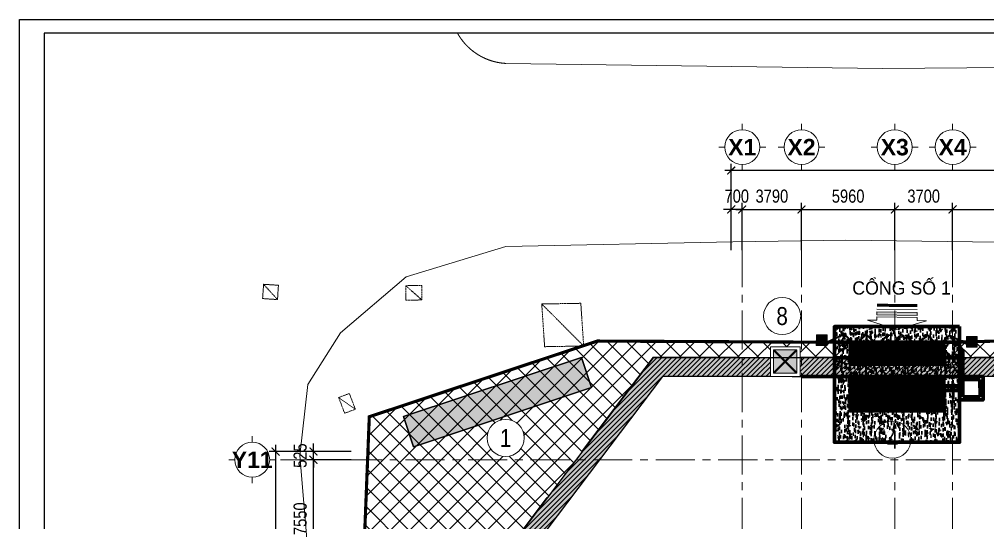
# Model space of a CAD drawing. Header units: millimetres. Extents: x -346728 to 1320345, y -537202 to -385966.
# Drawn here: x -125042 to -63136, y -421781 to -389569 of the extents above; entities that cross this region are included whole.
import ezdxf
from ezdxf.enums import TextEntityAlignment as Align
from ezdxf.xclip import XClip

# ---------------------------------------------------------------- set-up
doc = ezdxf.new("R2010")
doc.units = ezdxf.units.MM
doc.header["$LTSCALE"] = 100
doc.header["$XCLIPFRAME"] = 2
doc.set_wipeout_variables(frame=1)
for name, pattern in [('DASHED2', [0.375, 0.25, -0.125]), ('NETNHA500', [0.75, 0.5, -0.25]), ('X1326_GLB$0$CENTER', [2, 1.25, -0.25, 0.25, -0.25])]:
    doc.linetypes.add(name, pattern=pattern)
for name, color, linetype, lineweight in [('0 T KY HIEU', 7, 'Continuous', 9), ('0 T TEXT', 7, 'Continuous', 13), ('BO TRI CT TAM', 8, 'Continuous', 15), ('L.DUONG', 234, 'Continuous', 15), ('LINE', 7, 'Continuous', 13), ('X1326_GLB$0$A-tim', 8, 'X1326_GLB$0$CENTER', 9), ('X1326_GLB$0$Xref-Plan Grid$0$A-kich thuoc', 251, 'Continuous', 13), ('X1326_GLB$0$Xref-Plan Grid$0$A-ky hieu', 7, 'Continuous', 13)]:
    doc.layers.add(name, color=color, linetype=linetype, lineweight=lineweight)
for name, color, linetype in [('BO TRI DIEN CHIEU SANG', 8, 'Continuous'), ('hach', 253, 'Continuous'), ('NHA', 3, 'NETNHA500'), ('thep doc', 6, 'Continuous'), ('W2', 4, 'Continuous'), ('XR_1326_csPL$0$SY', 1, 'Continuous'), ('XR_1326_csPL$0$W2', 4, 'Continuous')]:
    doc.layers.add(name, color=color, linetype=linetype)
doc.styles.add('TOAN - FONT ARIAL', font='Arial_1.ttf', dxfattribs={"width": 0.8})
doc.styles.add('VnAvantH', font='VHAVAN.TTF')
doc.styles.add('VNI-HELSE-CONDENSE', font='VHELVCN.TTF')
doc.styles.add('X1326_GLB$0$Xref-Plan Grid$0$BRG-Chu Hoa', font='Arialbd_1.ttf')
doc.linetypes.add('FENCELINE2', pattern='A,0.25,-0.1,[132,ltypeshp.shx,S=0.1,R=0,X=-0.1,Y=0],-0.1,1', length=1.45)
doc.dimstyles.new('X1326_GLB$0$200', dxfattribs={"dimscale": 400, "dimtxt": 2, "dimasz": 0.8, "dimexe": 1, "dimexo": 1, "dimgap": 0.5, "dimtad": 1, "dimdec": 0, "dimzin": 0, "dimdsep": 46, "dimtxsty": 'TOAN - FONT ARIAL', "dimblk": 'ARCHTICK', "dimcen": 0.8, "dimdle": 1, "dimclrd": 7, "dimclre": 7, "dimclrt": 7, "dimadec": 0, "dimazin": 0, "dimtfac": 1, "dimtdec": 0, "dimtix": 1, "dimtmove": 2, "dimatfit": 3, "dimfxl": 1, "dimtolj": 1, "dimtzin": 0, "dimarcsym": 0})

# ---------------------------------------------------------------- blocks, each defined once
blk = doc.blocks.new('LVL-KHUNGTEN')
blk.add_lwpolyline([(61073, 41093), (119124, 41093), (119124, 62), (61073, 62)], close=True)
at = {"layer": 'DEFPOINTS'}
for p, q in [((61073, 41093), (119124, 41093)), ((61073, 62), (61073, 41093))]:
    blk.add_line(p, q, dxfattribs=at)
blk = doc.blocks.new('_ArchTick')
at = {"color": 0, "linetype": 'ByBlock', "const_width": 0.15}
blk.add_lwpolyline([(-0.5, -0.5), (0.5, 0.5)], dxfattribs=at)
blk = doc.blocks.new('*D169')
at = {"layer": 'DEFPOINTS', "color": 0, "transparency": 16777216}
for p in [(3790, 16017), (0, 12998, -1313), (3790, 12998, -1313)]:
    blk.add_point(p, dxfattribs=at)
at = {"layer": 'X1326_GLB$0$Xref-Plan Grid$0$A-kich thuoc', "color": 7, "lineweight": -2, "transparency": 16777216}
for p, q in [((0, 13418), (0, 16437)), ((3790, 13418), (3790, 16437)), ((-420, 16017), (4210, 16017))]:
    blk.add_line(p, q, dxfattribs=at)
at = {"layer": 'X1326_GLB$0$Xref-Plan Grid$0$A-kich thuoc', "color": 7, "lineweight": -2, "transparency": 16777216, "xscale": 503.9999999999996, "yscale": 503.9999999999996, "zscale": 503.9999999999996, "rotation": 180}
blk.add_blockref('_ArchTick', (0, 16017), dxfattribs=at)
at = {"layer": 'X1326_GLB$0$Xref-Plan Grid$0$A-kich thuoc', "color": 7, "lineweight": -2, "transparency": 16777216, "xscale": 503.9999999999996, "yscale": 503.9999999999996, "zscale": 503.9999999999996}
blk.add_blockref('_ArchTick', (3790, 16017), dxfattribs=at)
at = {"layer": 'X1326_GLB$0$Xref-Plan Grid$0$A-kich thuoc', "color": 7, "transparency": 16777216, "insert": (1895, 16866), "char_height": 840, "attachment_point": 5, "style": 'TOAN - FONT ARIAL'}
blk.add_mtext('\\A1;3790', dxfattribs=at)
blk = doc.blocks.new('*D172')
at = {"layer": 'DEFPOINTS', "color": 0, "transparency": 16777216}
for p in [(22050, 16017), (13450, 12998, -1313), (22050, 12998, -1313)]:
    blk.add_point(p, dxfattribs=at)
at = {"layer": 'X1326_GLB$0$Xref-Plan Grid$0$A-kich thuoc', "color": 7, "lineweight": -2, "transparency": 16777216}
for p, q in [((13450, 13418), (13450, 16437)), ((22050, 13418), (22050, 16437)), ((13030, 16017), (22470, 16017))]:
    blk.add_line(p, q, dxfattribs=at)
at = {"layer": 'X1326_GLB$0$Xref-Plan Grid$0$A-kich thuoc', "color": 7, "lineweight": -2, "transparency": 16777216, "xscale": 503.9999999999996, "yscale": 503.9999999999996, "zscale": 503.9999999999996, "rotation": 180}
blk.add_blockref('_ArchTick', (13450, 16017), dxfattribs=at)
at = {"layer": 'X1326_GLB$0$Xref-Plan Grid$0$A-kich thuoc', "color": 7, "lineweight": -2, "transparency": 16777216, "xscale": 503.9999999999996, "yscale": 503.9999999999996, "zscale": 503.9999999999996}
blk.add_blockref('_ArchTick', (22050, 16017), dxfattribs=at)
at = {"layer": 'X1326_GLB$0$Xref-Plan Grid$0$A-kich thuoc', "color": 7, "transparency": 16777216, "insert": (17750, 16865), "char_height": 840, "attachment_point": 5, "style": 'TOAN - FONT ARIAL'}
blk.add_mtext('\\A1;8600', dxfattribs=at)
blk = doc.blocks.new('*D173')
at = {"layer": 'DEFPOINTS', "color": 0, "transparency": 16777216}
for p in [(13450, 16017), (9750, 12998, -1313), (13450, 12998, -1313)]:
    blk.add_point(p, dxfattribs=at)
at = {"layer": 'X1326_GLB$0$Xref-Plan Grid$0$A-kich thuoc', "color": 7, "lineweight": -2, "transparency": 16777216}
for p, q in [((9750, 13418), (9750, 16437)), ((13450, 13418), (13450, 16437)), ((9330, 16017), (13870, 16017))]:
    blk.add_line(p, q, dxfattribs=at)
at = {"layer": 'X1326_GLB$0$Xref-Plan Grid$0$A-kich thuoc', "color": 7, "lineweight": -2, "transparency": 16777216, "xscale": 503.9999999999996, "yscale": 503.9999999999996, "zscale": 503.9999999999996, "rotation": 180}
blk.add_blockref('_ArchTick', (9750, 16017), dxfattribs=at)
at = {"layer": 'X1326_GLB$0$Xref-Plan Grid$0$A-kich thuoc', "color": 7, "lineweight": -2, "transparency": 16777216, "xscale": 503.9999999999996, "yscale": 503.9999999999996, "zscale": 503.9999999999996}
blk.add_blockref('_ArchTick', (13450, 16017), dxfattribs=at)
at = {"layer": 'X1326_GLB$0$Xref-Plan Grid$0$A-kich thuoc', "color": 7, "transparency": 16777216, "insert": (11600, 16866), "char_height": 840, "attachment_point": 5, "style": 'TOAN - FONT ARIAL'}
blk.add_mtext('\\A1;3700', dxfattribs=at)
blk = doc.blocks.new('*D174')
at = {"layer": 'DEFPOINTS', "color": 0, "transparency": 16777216}
for p in [(-700, 18509), (-700, 12998, -1313), (88300, 12998, -1313)]:
    blk.add_point(p, dxfattribs=at)
at = {"layer": 'X1326_GLB$0$Xref-Plan Grid$0$A-kich thuoc', "color": 7, "lineweight": -2, "transparency": 16777216}
for p, q in [((-700, 13418), (-700, 18929)), ((88300, 13418), (88300, 18929)), ((88720, 18509), (-1120, 18509))]:
    blk.add_line(p, q, dxfattribs=at)
at = {"layer": 'X1326_GLB$0$Xref-Plan Grid$0$A-kich thuoc', "color": 7, "lineweight": -2, "transparency": 16777216, "xscale": 503.9999999999996, "yscale": 503.9999999999996, "zscale": 503.9999999999996, "rotation": 180}
blk.add_blockref('_ArchTick', (-700, 18509), dxfattribs=at)
at = {"layer": 'X1326_GLB$0$Xref-Plan Grid$0$A-kich thuoc', "color": 7, "lineweight": -2, "transparency": 16777216, "xscale": 503.9999999999996, "yscale": 503.9999999999996, "zscale": 503.9999999999996}
blk.add_blockref('_ArchTick', (88300, 18509), dxfattribs=at)
at = {"layer": 'X1326_GLB$0$Xref-Plan Grid$0$A-kich thuoc', "color": 7, "transparency": 16777216, "insert": (43800, 19357), "char_height": 840, "attachment_point": 5, "style": 'TOAN - FONT ARIAL'}
blk.add_mtext('\\A1;89000', dxfattribs=at)
blk = doc.blocks.new('*U225')
for p, q in [((0, 3.19), (0, 4.28)), ((-3.19, 0), (-4.28, 0)), ((3.19, 0), (4.28, 0)), ((0, -3.19), (0, -4.28))]:
    blk.add_line(p, q)
blk.add_circle((0, 0), 3.19)
at = {"color": 7, "style": 'X1326_GLB$0$Xref-Plan Grid$0$BRG-Chu Hoa'}
blk.add_attdef('1', text='', height=3, dxfattribs=at).set_placement((0, 0), align=Align.MIDDLE_CENTER)
blk = doc.blocks.new('*U226')
for p, q in [((0, 3.19), (0, 4.28)), ((-3.19, 0), (-4.28, 0)), ((3.19, 0), (4.28, 0)), ((0, -3.19), (0, -4.28))]:
    blk.add_line(p, q)
blk.add_circle((0, 0), 3.19)
at = {"color": 7, "style": 'X1326_GLB$0$Xref-Plan Grid$0$BRG-Chu Hoa'}
blk.add_attdef('1', text='', height=3, dxfattribs=at).set_placement((0, 0), align=Align.MIDDLE_CENTER)
blk = doc.blocks.new('*D156')
at = {"layer": 'DEFPOINTS', "color": 0, "transparency": 16777216}
for p in [(-24577, 525, -1313), (-29831, -68775), (-24577, -68775, -1313)]:
    blk.add_point(p, dxfattribs=at)
at = {"layer": 'X1326_GLB$0$Xref-Plan Grid$0$A-kich thuoc', "color": 7, "lineweight": -2, "transparency": 16777216}
for p, q in [((-29831, 945), (-29831, -69195)), ((-24997, 525), (-30251, 525)), ((-24997, -68775), (-30251, -68775))]:
    blk.add_line(p, q, dxfattribs=at)
at = {"layer": 'X1326_GLB$0$Xref-Plan Grid$0$A-kich thuoc', "color": 7, "lineweight": -2, "transparency": 16777216, "xscale": 503.9999999999996, "yscale": 503.9999999999996, "zscale": 503.9999999999996}
for p, rotation in [((-29831, 525), 90), ((-29831, -68775), 270)]:
    blk.add_blockref('_ArchTick', p, dxfattribs=dict(at, rotation=rotation))
at = {"layer": 'X1326_GLB$0$Xref-Plan Grid$0$A-kich thuoc', "color": 7, "transparency": 16777216, "insert": (-30680, -34125), "char_height": 840, "attachment_point": 5, "rotation": 90, "style": 'TOAN - FONT ARIAL'}
blk.add_mtext('\\A1;69300', dxfattribs=at)
blk = doc.blocks.new('*D157')
at = {"layer": 'DEFPOINTS', "color": 0, "transparency": 16777216}
for p in [(-27413, 525, 0), (-24577, 525, -1313), (-24577, 0, -1313)]:
    blk.add_point(p, dxfattribs=at)
at = {"layer": 'X1326_GLB$0$Xref-Plan Grid$0$A-kich thuoc', "color": 7, "lineweight": -2, "transparency": 16777216}
for p, q in [((-27413, 525, 0), (-27413, 1029, 0)), ((-24997, 525, 0), (-27833, 525, 0)), ((-24997, 0, 0), (-27833, 0, 0)), ((-27413, 0, 0), (-27413, 525, 0)), ((-27413, 0, 0), (-27413, -504, 0))]:
    blk.add_line(p, q, dxfattribs=at)
at = {"layer": 'X1326_GLB$0$Xref-Plan Grid$0$A-kich thuoc', "color": 7, "lineweight": -2, "transparency": 16777216, "xscale": 503.9999999999996, "yscale": 503.9999999999996, "zscale": 503.9999999999996}
for p, rotation in [((-27413, 525, 0), 270), ((-27413, 0, 0), 90)]:
    blk.add_blockref('_ArchTick', p, dxfattribs=dict(at, rotation=rotation))
at = {"layer": 'X1326_GLB$0$Xref-Plan Grid$0$A-kich thuoc', "color": 7, "transparency": 16777216, "insert": (-28262, 262, 0), "char_height": 840, "attachment_point": 5, "rotation": 90, "style": 'TOAN - FONT ARIAL'}
blk.add_mtext('\\A1;525', dxfattribs=at)
blk = doc.blocks.new('*D159')
at = {"layer": 'DEFPOINTS', "color": 0, "transparency": 16777216}
for p in [(-700, 16017), (-700, 12998, -1313), (0, 12998, -1313)]:
    blk.add_point(p, dxfattribs=at)
at = {"layer": 'X1326_GLB$0$Xref-Plan Grid$0$A-kich thuoc', "color": 7, "lineweight": -2, "transparency": 16777216}
for p, q in [((-700, 13418), (-700, 16437)), ((0, 13418), (0, 16437)), ((-700, 16017), (-1204, 16017)), ((0, 16017), (-700, 16017)), ((0, 16017), (504, 16017))]:
    blk.add_line(p, q, dxfattribs=at)
at = {"layer": 'X1326_GLB$0$Xref-Plan Grid$0$A-kich thuoc', "color": 7, "lineweight": -2, "transparency": 16777216, "xscale": 503.9999999999996, "yscale": 503.9999999999996, "zscale": 503.9999999999996}
blk.add_blockref('_ArchTick', (-700, 16017), dxfattribs=at)
at = {"layer": 'X1326_GLB$0$Xref-Plan Grid$0$A-kich thuoc', "color": 7, "lineweight": -2, "transparency": 16777216, "xscale": 503.9999999999996, "yscale": 503.9999999999996, "zscale": 503.9999999999996, "rotation": 180}
blk.add_blockref('_ArchTick', (0, 16017), dxfattribs=at)
at = {"layer": 'X1326_GLB$0$Xref-Plan Grid$0$A-kich thuoc', "color": 7, "transparency": 16777216, "insert": (-350, 16865), "char_height": 840, "attachment_point": 5, "style": 'TOAN - FONT ARIAL'}
blk.add_mtext('\\A1;700', dxfattribs=at)
blk = doc.blocks.new('*U213')
for p, q in [((0, 3.19), (0, 4.28)), ((-3.19, 0), (-4.28, 0)), ((3.19, 0), (4.28, 0)), ((0, -3.19), (0, -4.28))]:
    blk.add_line(p, q)
blk.add_circle((0, 0), 3.19)
at = {"color": 7, "style": 'X1326_GLB$0$Xref-Plan Grid$0$BRG-Chu Hoa'}
blk.add_attdef('1', text='', height=3, dxfattribs=at).set_placement((0, 0), align=Align.MIDDLE_CENTER)
blk = doc.blocks.new('*D164')
at = {"layer": 'DEFPOINTS', "color": 0, "transparency": 16777216}
for p in [(9750, 16017), (3790, 12998, -1313), (9750, 12998, -1313)]:
    blk.add_point(p, dxfattribs=at)
at = {"layer": 'X1326_GLB$0$Xref-Plan Grid$0$A-kich thuoc', "color": 7, "lineweight": -2, "transparency": 16777216}
for p, q in [((3790, 13418), (3790, 16437)), ((9750, 13418), (9750, 16437)), ((3370, 16017), (10170, 16017))]:
    blk.add_line(p, q, dxfattribs=at)
at = {"layer": 'X1326_GLB$0$Xref-Plan Grid$0$A-kich thuoc', "color": 7, "lineweight": -2, "transparency": 16777216, "xscale": 503.9999999999996, "yscale": 503.9999999999996, "zscale": 503.9999999999996, "rotation": 180}
blk.add_blockref('_ArchTick', (3790, 16017), dxfattribs=at)
at = {"layer": 'X1326_GLB$0$Xref-Plan Grid$0$A-kich thuoc', "color": 7, "lineweight": -2, "transparency": 16777216, "xscale": 503.9999999999996, "yscale": 503.9999999999996, "zscale": 503.9999999999996}
blk.add_blockref('_ArchTick', (9750, 16017), dxfattribs=at)
at = {"layer": 'X1326_GLB$0$Xref-Plan Grid$0$A-kich thuoc', "color": 7, "transparency": 16777216, "insert": (6770, 16865), "char_height": 840, "attachment_point": 5, "style": 'TOAN - FONT ARIAL'}
blk.add_mtext('\\A1;5960', dxfattribs=at)
blk = doc.blocks.new('*U214')
for p, q in [((0, 3.19), (0, 4.28)), ((-3.19, 0), (-4.28, 0)), ((3.19, 0), (4.28, 0)), ((0, -3.19), (0, -4.28))]:
    blk.add_line(p, q)
blk.add_circle((0, 0), 3.19)
at = {"color": 7, "style": 'X1326_GLB$0$Xref-Plan Grid$0$BRG-Chu Hoa'}
blk.add_attdef('1', text='', height=3, dxfattribs=at).set_placement((0, 0), align=Align.MIDDLE_CENTER)
blk = doc.blocks.new('*U235')
for p, q in [((0, 3.19), (0, 4.28)), ((-3.19, 0), (-4.28, 0)), ((3.19, 0), (4.28, 0)), ((0, -3.19), (0, -4.28))]:
    blk.add_line(p, q)
blk.add_circle((0, 0), 3.19)
at = {"color": 7, "style": 'X1326_GLB$0$Xref-Plan Grid$0$BRG-Chu Hoa'}
blk.add_attdef('1', text='', height=3, dxfattribs=at).set_placement((0, 0), align=Align.MIDDLE_CENTER)
blk = doc.blocks.new('*D168')
at = {"layer": 'DEFPOINTS', "color": 0, "transparency": 16777216}
for p in [(-27413, 0), (-24577, 0, -1313), (-24577, -7550, -1313)]:
    blk.add_point(p, dxfattribs=at)
at = {"layer": 'X1326_GLB$0$Xref-Plan Grid$0$A-kich thuoc', "color": 7, "lineweight": -2, "transparency": 16777216}
for p, q in [((-24997, 0), (-27833, 0)), ((-27413, -7970), (-27413, 420)), ((-24997, -7550), (-27833, -7550))]:
    blk.add_line(p, q, dxfattribs=at)
at = {"layer": 'X1326_GLB$0$Xref-Plan Grid$0$A-kich thuoc', "color": 7, "lineweight": -2, "transparency": 16777216, "xscale": 503.9999999999996, "yscale": 503.9999999999996, "zscale": 503.9999999999996}
for p, rotation in [((-27413, 0), 90), ((-27413, -7550), 270)]:
    blk.add_blockref('_ArchTick', p, dxfattribs=dict(at, rotation=rotation))
at = {"layer": 'X1326_GLB$0$Xref-Plan Grid$0$A-kich thuoc', "color": 7, "transparency": 16777216, "insert": (-28262, -3775), "char_height": 840, "attachment_point": 5, "rotation": 90, "style": 'TOAN - FONT ARIAL'}
blk.add_mtext('\\A1;7550', dxfattribs=at)
blk = doc.blocks.new('mb duong hh')
at = {"layer": '0 T TEXT', "color": 8, "linetype": 'DASHED2', "ltscale": 300}
blk.add_lwpolyline([(75940, 34596), (80501, 41668), (80491, 88861), (75484, 93868), (-20031, 93860), (-33610, 75885), (-26182, 55955), (-6300, 2612), (0, 0)], close=True, dxfattribs=at)
at = {"layer": 'LINE', "color": 252, "lineweight": 9}
for p, q in [((-29440, 112670), (-5359, 112353)), ((-5359, 112353), (14268, 112471))]:
    blk.add_line(p, q, dxfattribs=at)
blk.add_lwpolyline([(14977, 101049), (-7702, 101358), (-14927, 101246), (-29449, 100943), (-35818, 99008), (-40020, 95429), (-42101, 92117), (-42609, 87567), (-42104, 81482), (-40823, 74903), (-34507, 57500), (-12505, -1540), (-11062, -5026), (-1334, -3647), (4526, -1388), (38515, 14361), (36944, 16828)], dxfattribs=at)
blk.add_arc((-29227, 116445), 3782, 91.73329, 266.75988, dxfattribs=at)
at = {"layer": 'NHA', "color": 252, "lineweight": 9}
for p, q in [((-44929, 98532), (-44990, 97618)), ((-44039, 97556), (-44929, 98532)), ((-44929, 98532), (-43979, 98470)), ((-43979, 98470), (-44039, 97556)), ((-35838, 98443), (-35843, 97518)), ((-35838, 98443), (-34802, 98456)), ((-34808, 97530), (-35838, 98443)), ((-34802, 98456), (-34808, 97530)), ((-44990, 97618), (-44039, 97556)), ((-35843, 97518), (-34808, 97530)), ((-27144, 97272), (-24647, 97316)), ((-27144, 97272), (-26961, 94539)), ((-27144, 97272), (-24464, 94583)), ((-24647, 97316), (-24464, 94583)), ((-26961, 94539), (-24464, 94583)), ((-40131, 91287), (-39448, 91542)), ((-39061, 90535), (-40131, 91287)), ((-40131, 91287), (-39745, 90280)), ((-39448, 91542), (-39061, 90535)), ((-39745, 90280), (-39061, 90535))]:
    blk.add_line(p, q, dxfattribs=at)
blk = doc.blocks.new('1m')
at = {"layer": 'XR_1326_csPL$0$SY', "lineweight": 100}
h = blk.add_hatch(dxfattribs=at)
h.set_pattern_fill('ANSI37', color=4, scale=600, style=0)
h.set_pattern_definition([(315, (-62867.35, -1243701.21), (-53.0330086, -53.0330086), []), (225, (-62867.35, -1243701.21), (-53.0330086, 53.0330086), [])])
h.paths.add_polyline_path([(234959, -618851), (234818, -618851), (234818, -621851), (234959, -621851)])
h = blk.add_hatch(dxfattribs=at)
h.set_pattern_fill('ANSI37', color=4, scale=600, style=0)
h.set_pattern_definition([(315, (-62666.35, -1243701.21), (-53.0330086, -53.0330086), []), (225, (-62666.35, -1243701.21), (-53.0330086, 53.0330086), [])])
h.paths.add_polyline_path([(235160, -618851), (235019, -618851), (235019, -621851), (235160, -621851)])
h = blk.add_hatch(dxfattribs=at)
h.set_pattern_fill('ANSI37', color=4, scale=600, style=0)
h.set_pattern_definition([(315, (-62465.35, -1243701.21), (-53.0330086, -53.0330086), []), (225, (-62465.35, -1243701.21), (-53.0330086, 53.0330086), [])])
h.paths.add_polyline_path([(235361, -618851), (235220, -618851), (235220, -621851), (235361, -621851)])
h = blk.add_hatch(dxfattribs=at)
h.set_pattern_fill('ANSI37', color=4, scale=600, style=0)
h.set_pattern_definition([(315, (-62264.35, -1243701.21), (-53.0330086, -53.0330086), []), (225, (-62264.35, -1243701.21), (-53.0330086, 53.0330086), [])])
h.paths.add_polyline_path([(235562, -618851), (235421, -618851), (235421, -621851), (235562, -621851)])
h = blk.add_hatch(dxfattribs=at)
h.set_pattern_fill('ANSI37', color=4, scale=600, style=0)
h.set_pattern_definition([(315, (-62063.35, -1243701.21), (-53.0330086, -53.0330086), []), (225, (-62063.35, -1243701.21), (-53.0330086, 53.0330086), [])])
h.paths.add_polyline_path([(235763, -618851), (235622, -618851), (235622, -621851), (235763, -621851)])
h = blk.add_hatch(dxfattribs=at)
h.set_pattern_fill('ANSI37', color=4, scale=600, style=0)
h.set_pattern_definition([(315, (-61862.35, -1243701.21), (-53.0330086, -53.0330086), []), (225, (-61862.35, -1243701.21), (-53.0330086, 53.0330086), [])])
h.paths.add_polyline_path([(235964, -618851), (235823, -618851), (235823, -621851), (235964, -621851)])
h = blk.add_hatch(dxfattribs=at)
h.set_pattern_fill('ANSI37', color=4, scale=600, style=0)
h.set_pattern_definition([(315, (-61661.35, -1243701.21), (-53.0330086, -53.0330086), []), (225, (-61661.35, -1243701.21), (-53.0330086, 53.0330086), [])])
h.paths.add_polyline_path([(236165, -618851), (236024, -618851), (236024, -621851), (236165, -621851)])
h = blk.add_hatch(dxfattribs=at)
h.set_pattern_fill('ANSI37', color=256, scale=600, style=0)
h.set_pattern_definition([(45, (-62867.35, 0), (-53.0330086, 53.0330086), []), (135, (-62867.35, 0), (-53.0330086, -53.0330086), [])])
h.paths.add_polyline_path([(234818, -624851), (234959, -624851), (234959, -621851), (234818, -621851)])
h = blk.add_hatch(dxfattribs=at)
h.set_pattern_fill('ANSI37', color=256, scale=600, style=0)
h.set_pattern_definition([(45, (-62666.35, 0), (-53.0330086, 53.0330086), []), (135, (-62666.35, 0), (-53.0330086, -53.0330086), [])])
h.paths.add_polyline_path([(235019, -624851), (235160, -624851), (235160, -621851), (235019, -621851)])
h = blk.add_hatch(dxfattribs=at)
h.set_pattern_fill('ANSI37', color=256, scale=600, style=0)
h.set_pattern_definition([(45, (-62465.35, 0), (-53.0330086, 53.0330086), []), (135, (-62465.35, 0), (-53.0330086, -53.0330086), [])])
h.paths.add_polyline_path([(235220, -624851), (235361, -624851), (235361, -621851), (235220, -621851)])
h = blk.add_hatch(dxfattribs=at)
h.set_pattern_fill('ANSI37', color=256, scale=600, style=0)
h.set_pattern_definition([(45, (-62264.35, 0), (-53.0330086, 53.0330086), []), (135, (-62264.35, 0), (-53.0330086, -53.0330086), [])])
h.paths.add_polyline_path([(235421, -624851), (235562, -624851), (235562, -621851), (235421, -621851)])
h = blk.add_hatch(dxfattribs=at)
h.set_pattern_fill('ANSI37', color=256, scale=600, style=0)
h.set_pattern_definition([(45, (-62063.35, 0), (-53.0330086, 53.0330086), []), (135, (-62063.35, 0), (-53.0330086, -53.0330086), [])])
h.paths.add_polyline_path([(235622, -624851), (235763, -624851), (235763, -621851), (235622, -621851)])
h = blk.add_hatch(dxfattribs=at)
h.set_pattern_fill('ANSI37', color=256, scale=600, style=0)
h.set_pattern_definition([(45, (-61862.35, 0), (-53.0330086, 53.0330086), []), (135, (-61862.35, 0), (-53.0330086, -53.0330086), [])])
h.paths.add_polyline_path([(235823, -624851), (235964, -624851), (235964, -621851), (235823, -621851)])
h = blk.add_hatch(dxfattribs=at)
h.set_pattern_fill('ANSI37', color=256, scale=600, style=0)
h.set_pattern_definition([(45, (-61661.35, 0), (-53.0330086, 53.0330086), []), (135, (-61661.35, 0), (-53.0330086, -53.0330086), [])])
h.paths.add_polyline_path([(236024, -624851), (236165, -624851), (236165, -621851), (236024, -621851)])
at = {"layer": 'thep doc', "color": 4}
for p, q in [((234818, -618851), (234818, -621851)), ((234959, -618851), (234959, -621851)), ((235019, -618851), (235019, -621851)), ((235160, -618851), (235160, -621851)), ((235220, -618851), (235220, -621851)), ((235361, -618851), (235361, -621851)), ((235421, -618851), (235421, -621851)), ((235562, -618851), (235562, -621851)), ((235622, -618851), (235622, -621851)), ((235763, -618851), (235763, -621851)), ((235823, -618851), (235823, -621851)), ((235964, -618851), (235964, -621851)), ((236024, -618851), (236024, -621851)), ((236165, -618851), (236165, -621851))]:
    blk.add_line(p, q, dxfattribs=at)
at = {"layer": 'thep doc', "color": 3}
for p, q in [((234818, -624851), (234818, -621851)), ((234959, -624851), (234959, -621851)), ((235019, -624851), (235019, -621851)), ((235160, -624851), (235160, -621851)), ((235220, -624851), (235220, -621851)), ((235361, -624851), (235361, -621851)), ((235421, -624851), (235421, -621851)), ((235562, -624851), (235562, -621851)), ((235622, -624851), (235622, -621851)), ((235763, -624851), (235763, -621851)), ((235823, -624851), (235823, -621851)), ((235964, -624851), (235964, -621851)), ((236024, -624851), (236024, -621851)), ((236165, -624851), (236165, -621851)), ((236165, -624851), (236165, -621851))]:
    blk.add_line(p, q, dxfattribs=at)
at = {"layer": 'thep doc', "const_width": 1}
for points in [[(234765, -618851), (236165, -618851)], [(234765, -618851), (236165, -618851)], [(234765, -618951), (236165, -618951)], [(234765, -619576), (236165, -619576)], [(234765, -619676), (236165, -619676)], [(234765, -620301), (236165, -620301)], [(234765, -620401), (236165, -620401)], [(234765, -621026), (236165, -621026)], [(234765, -621126), (236165, -621126)], [(234765, -621751), (236165, -621751)], [(234765, -621851), (236165, -621851)], [(234765, -621951), (236165, -621951)], [(234765, -622576), (236165, -622576)], [(234765, -622676), (236165, -622676)], [(234765, -623301), (236165, -623301)], [(234765, -623401), (236165, -623401)], [(234765, -624026), (236165, -624026)], [(234765, -624126), (236165, -624126)], [(234765, -624751), (236165, -624751)], [(234765, -624851), (236165, -624851)]]:
    blk.add_lwpolyline(points, dxfattribs=at)
at = {"layer": 'XR_1326_csPL$0$SY', "lineweight": 100}
for p, q in [((234765, -624851), (234765, -618851)), ((236165, -618851), (234765, -618851)), ((236165, -624851), (236165, -618851)), ((236165, -624851), (234765, -624851))]:
    blk.add_line(p, q, dxfattribs=at)
blk = doc.blocks.new('T STT')
at = {"color": 7, "linetype": 'Continuous'}
blk.add_wipeout([(376644, 277984), (376756, 277976), (376879, 277949), (377025, 277888), (377156, 277799), (377266, 277687), (377334, 277588), (377398, 277451), (377433, 277317), (377444, 277184), (377433, 277051), (377404, 276935), (377365, 276838), (377294, 276718), (377203, 276612), (377122, 276543), (377011, 276473), (376888, 276422), (376741, 276390), (376644, 276384), (376532, 276392), (376392, 276425), (376245, 276491), (376127, 276573), (376049, 276649), (375987, 276727), (375927, 276828), (375876, 276960), (375853, 277065), (375844, 277184), (375850, 277284), (375877, 277411), (375908, 277499), (375964, 277605), (376040, 277709), (376130, 277798), (376216, 277860), (376313, 277912), (376426, 277954), (376557, 277979)], dxfattribs=at)
at = {"layer": '0 T KY HIEU', "color": 7}
blk.add_circle((376644, 277184), 800, dxfattribs=at)
at = {"layer": '0 T TEXT', "color": 7, "style": 'VNI-HELSE-CONDENSE'}
blk.add_attdef('0', text='', height=750, dxfattribs=at).set_placement((376644, 277184), align=Align.MIDDLE_CENTER)
blk = doc.blocks.new('CHOI BAO VE')
at = {"color": 253, "lineweight": 9, "true_color": 0x9ea3a2}
blk.add_wipeout([(-1750, 0), (1750, 0), (1750, 3500), (-1750, 3500)], dxfattribs=at)
at = {"true_color": 0x9ea3a2}
h = blk.add_hatch(color=253, dxfattribs=at)
h.set_gradient(color1=(6, 241, 249), rotation=270, tint=1, name='CURVED')
h.paths.add_polyline_path([(-1375, 3047), (-1375, 453), (-78, 1750)])
h = blk.add_hatch(color=253, dxfattribs=at)
h.set_gradient(color1=(6, 241, 249), rotation=180, tint=1, name='CURVED')
h.paths.add_polyline_path([(1297, 3125), (-1297, 3125), (0, 1828)])
h = blk.add_hatch(color=253, dxfattribs=at)
h.set_gradient(color1=(6, 241, 249), rotation=90, tint=1, name='HEMISPHERICAL')
h.paths.add_polyline_path([(1375, 3047), (78, 1750), (1375, 453)])
h = blk.add_hatch(color=253, dxfattribs=at)
h.set_gradient(color1=(6, 241, 249), tint=1, name='CURVED')
h.paths.add_polyline_path([(0, 1672), (-1297, 375), (1297, 375)])
at = {"layer": 'BO TRI CT TAM', "color": 253, "true_color": 0x9ea3a2}
for p, q in [((1297, 3125), (-1375, 453)), ((1297, 3125), (-1375, 453)), ((1297, 3125), (-1375, 453)), ((-1375, 3047), (1297, 375)), ((-1375, 3047), (1297, 375)), ((-1375, 3047), (1297, 375)), ((-1297, 3125), (1375, 453)), ((-1297, 3125), (1375, 453)), ((-1297, 3125), (1375, 453)), ((1375, 3047), (-1297, 375)), ((1375, 3047), (-1297, 375)), ((1375, 3047), (-1297, 375)), ((-78, 1750), (78, 1750)), ((-78, 1750), (78, 1750)), ((-78, 1750), (78, 1750)), ((0, 1828), (0, 1672)), ((0, 1828), (0, 1672)), ((0, 1828), (0, 1672))]:
    blk.add_line(p, q, dxfattribs=at)
for points in [[(-1750, 0), (1750, 0), (1750, 3500), (-1750, 3500)], [(-1750, 0), (1750, 0), (1750, 3500), (-1750, 3500)], [(-1750, 0), (1750, 0), (1750, 3500), (-1750, 3500)], [(-1375, 375), (1375, 375), (1375, 3125), (-1375, 3125)], [(-1375, 375), (1375, 375), (1375, 3125), (-1375, 3125)], [(-1375, 375), (1375, 375), (1375, 3125), (-1375, 3125)]]:
    blk.add_lwpolyline(points, close=True, dxfattribs=at)
blk = doc.blocks.new('T GATE')
at = {"layer": '0 T KY HIEU', "linetype": 'Continuous', "true_color": 0xff0505}
for points in [[(-3000, -272), (-3545, -272), (-3545, 272), (-3000, 272)], [(4545, -272), (4000, -272), (4000, 272), (4545, 272)]]:
    blk.add_hatch(color=1, dxfattribs=at).paths.add_polyline_path(points)
at = {"layer": '0 T KY HIEU', "color": 1, "linetype": 'Continuous', "true_color": 0xff0505}
for points in [[(-3000, -272), (-3545, -272), (-3545, 272), (-3000, 272)], [(-3545, 272), (-3000, 272), (-3000, -272), (-3545, -272)], [(4545, -272), (4000, -272), (4000, 272), (4545, 272)], [(4000, 272), (4545, 272), (4545, -272), (4000, -272)]]:
    blk.add_lwpolyline(points, close=True, dxfattribs=at)
at = {"layer": '0 T KY HIEU', "color": 1, "linetype": 'Continuous', "true_color": 0xff0505, "const_width": 100}
for points in [[(-3000, 100), (-2146, -316), (-1592, 214), (-1038, -316), (-483, 214), (71, -316)], [(4000, 100), (3146, -316), (2592, 214), (2038, -316), (1483, 214), (929, -316)]]:
    blk.add_lwpolyline(points, dxfattribs=at)
blk = doc.blocks.new('T MUI TEN GATE')
at = {"layer": '0 T KY HIEU', "ltscale": 2000, "true_color": 0xff0505}
blk.add_hatch(color=1, dxfattribs=at).paths.add_polyline_path([(374812, 297915), (374812, 298224), (378999, 298224), (378999, 297915)])
at = {"layer": '0 T KY HIEU', "color": 1, "ltscale": 60, "true_color": 0xff0505}
blk.add_line((374812, 298517), (379013, 298517), dxfattribs=at)
at = {"layer": '0 T KY HIEU', "color": 1, "ltscale": 60, "true_color": 0xff0505, "const_width": 311}
blk.add_lwpolyline([(374812, 298925), (379010, 298925)], dxfattribs=at)
at = {"layer": '0 T KY HIEU', "color": 1, "ltscale": 2000, "true_color": 0xff0505}
for points in [[(374812, 297915), (374812, 298224), (378999, 298224), (378999, 297915), (374812, 297915)], [(373843, 297367), (376912, 296411), (379969, 297367), (378999, 297367), (378999, 297704), (374812, 297704), (374812, 297367), (373843, 297367)]]:
    blk.add_lwpolyline(points, dxfattribs=at)
blk = doc.blocks.new('truc lvl')
at = {"layer": 'X1326_GLB$0$A-tim', "ltscale": 20}
for p, q in [((0, 13553.7, 0), (0, -90678.7, 0)), ((3790, 13553.7, 0), (3790, -90678.7, 0)), ((9750, 13553.7, 0), (9750, -90678.7, 0)), ((13450, 13553.7, 0), (13450, -90678.7, 0)), ((-29531.3, 0, 0), (104126.7, 0, 0))]:
    blk.add_line(p, q, dxfattribs=at)
at = {"layer": 'X1326_GLB$0$Xref-Plan Grid$0$A-ky hieu', "xscale": 350, "yscale": 350, "zscale": 350}
for name, p, values in [('*U225', (0, 20007.9, 0), {'1': 'X1'}), ('*U213', (3790, 20007.9, 0), {'1': 'X2'}), ('*U214', (9750, 20007.9, 0), {'1': 'X3'}), ('*U226', (13450, 20007.9, 0), {'1': 'X4'})]:
    blk.add_blockref(name, p, dxfattribs=at).add_auto_attribs(values)
at = {"layer": 'X1326_GLB$0$Xref-Plan Grid$0$A-ky hieu'}
ref = blk.add_blockref('*U235', (-31330.4, 0, 0), dxfattribs=dict(at, xscale=-350, yscale=350, zscale=350, rotation=180))
ref.add_attrib('1', 'Y11', dxfattribs={"layer": '0', "color": 7, "height": 1050, "style": 'X1326_GLB$0$Xref-Plan Grid$0$BRG-Chu Hoa'}).set_placement((-31330.4, 0, 0), align=Align.MIDDLE_CENTER)
at = {"layer": 'X1326_GLB$0$Xref-Plan Grid$0$A-kich thuoc'}
for base, p1, p2, picture, middle in [((-700, 18508.5, 0), (88300, 12998.4, -1313.3), (-700, 12998.4, -1313.3), '*D174', (43800, 19357.4, 0)), ((-700, 16016.5, 0), (0, 12998.4, -1313.3), (-700, 12998.4, -1313.3), '*D159', (-350, 16865.4, 0)), ((3790, 16016.5, 0), (0, 12998.4, -1313.3), (3790, 12998.4, -1313.3), '*D169', (1895, 16865.7, 0)), ((9750, 16016.5, 0), (3790, 12998.4, -1313.3), (9750, 12998.4, -1313.3), '*D164', (6770, 16865.4, 0)), ((13450, 16016.5, 0), (9750, 12998.4, -1313.3), (13450, 12998.4, -1313.3), '*D173', (11600, 16865.7, 0)), ((22050, 16016.5, 0), (13450, 12998.4, -1313.3), (22050, 12998.4, -1313.3), '*D172', (17750, 16865.4, 0))]:
    dim = blk.add_linear_dim(base=base, p1=p1, p2=p2, dimstyle='X1326_GLB$0$200', dxfattribs=at)
    dim.commit()
    dim.dimension.update_dxf_attribs({"geometry": picture, "text_midpoint": middle})
for base, p1, p2, picture, middle in [((-29831, -68775.3, 0), (-24576.6, 524.8, -1313.3), (-24576.6, -68775.3, -1313.3), '*D156', (-30680.2, -34125.2, 0)), ((-27413, 524.8, 0), (-24576.6, 0, -1313.3), (-24576.6, 524.8, -1313.3), '*D157', (-28261.9, 262.4, 0)), ((-27413, 0, 0), (-24576.6, -7549.8, -1313.3), (-24576.6, 0, -1313.3), '*D168', (-28261.9, -3774.9, 0))]:
    dim = blk.add_linear_dim(base=base, p1=p1, p2=p2, angle=90, dimstyle='X1326_GLB$0$200', dxfattribs=at)
    dim.commit()
    dim.dimension.update_dxf_attribs({"geometry": picture, "text_midpoint": middle})
blk = doc.blocks.new('MB HANG RAO TAM')
h = blk.add_hatch()
h.set_pattern_fill('ANSI37', color=8, scale=7000, style=0)
h.set_pattern_definition([(45, (527887.4, 631399.9), (-618.7184, 618.7184), []), (135, (527887.4, 631399.9), (-618.7184, -618.7184), [])])
h.paths.add_polyline_path([(89794, 74797), (94796, 69797), (94804, 22611), (90246, 15544), (52523, -1634), (34324, -9922), (14325, -19029), (8025, -16417), (-19267, 56832), (-5688, 74797), (41806, 74797), (65797, 74797)], flags=16)
h.paths.add_polyline_path([(-17293, 40146), (-15160, 40938), (-12777, 34516), (-15127, 33730), (-10493, 20001), (4784, -19373), (12548, -21453), (91490, 14752), (95488, 20874), (95620, 46027), (95770, 74597), (91825, 78101), (52350, 76926), (14008, 75822), (-9259, 75871), (-23844, 71027), (-24251, 60760)])
at = {"layer": '0 T KY HIEU'}
h = blk.add_hatch(color=256, dxfattribs=at)
h.set_gradient(color1=(255, 255, 255), color2=(242, 103, 34), tint=1, name='SPHERICAL')
h.paths.add_polyline_path([(-9628, 72893), (-21016, 69110), (-21655, 71035), (-10267, 74818)])
at = {"layer": 'XR_1326_csPL$0$SY', "lineweight": 100}
h = blk.add_hatch(dxfattribs=at)
h.set_pattern_fill('AR-CONC', color=256, scale=150, style=0)
h.set_pattern_definition([(50, (-45059.7, 631401.8), (1075.8903, -94.1282), [112.5, -1237.5]), (355, (-45059.7, 631401.8), (-208.127, 1128.2882), [90, -990]), (100.4514, (-44970, 631393.9), (867.764, 1034.1593), [95.6103, -1051.7132]), (46.1842, (-45059.7, 631701.8), (1600.8616, -248.2785), [168.75, -1856.25]), (96.6356, (-44926.3, 631681.1), (1401.994, 1461.177), [143.4154, -1577.5695]), (351.1842, (-45059.7, 631701.8), (1401.993, 1461.178), [135, -1485]), (21, (-44909.7, 631626.8), (895.3606, -603.9283), [112.5, -1237.5]), (326, (-44909.7, 631626.8), (364.973, 1087.725), [90, -990]), (71.4514, (-44835.1, 631576.5), (1260.334, 483.7957), [95.6103, -1051.7132]), (37.5, (-45059.7, 631401.8), (18.23978, 499.34078), [0, -978, 0, -1005, 0, -993.75]), (7.5, (-45059.7, 631401.8), (394.6043, 591.61757), [0, -573, 0, -955.5, 0, -378.75]), (327.5, (-45394.2, 631401.8), (800.73365, -33.8323), [0, -375, 0, -1170, 0, -1552.5]), (317.5, (-45544.2, 631401.8), (874.77925, 150.1575), [0, -487.5, 0, -777, 0, -1102.5])])
h.paths.add_polyline_path([(12898, 73597), (12898, 71397), (6898, 71397), (6898, 73597)], flags=16)
at = {"color": 1, "lineweight": 100}
for p, q in [((5898, 73597, -1667), (5898, 76797, -1667)), ((12898, 74798, -1667), (12898, 75797, -1667)), ((7198, 71397, 0), (7198, 73597, 0)), ((7798, 71397, 0), (7798, 73597, 0)), ((8098, 71397, 0), (8098, 73597, 0)), ((8698, 71397, 0), (8698, 73597, 0)), ((8998, 71397, 0), (8998, 73597, 0)), ((9598, 71397, 0), (9598, 73597, 0)), ((9898, 71397, 0), (9898, 73597, 0)), ((10198, 71397, 0), (10198, 73597, 0)), ((10798, 71397, 0), (10798, 73597, 0)), ((11098, 71397, 0), (11098, 73597, 0)), ((11698, 71397, 0), (11698, 73597, 0)), ((11998, 71397, 0), (11998, 73597, 0)), ((12598, 71397, 0), (12598, 73597, 0))]:
    blk.add_line(p, q, dxfattribs=at)
at = {"color": 3, "lineweight": 100}
for p, q in [((13898, 75797, 0), (5898, 75797, 0)), ((13898, 74800, -1667), (5898, 74800, -1667)), ((9898, 73467, 0), (6898, 73467, 0)), ((9898, 73407, 0), (6898, 73407, 0)), ((9898, 73266, 0), (6898, 73266, 0)), ((9898, 73206, 0), (6898, 73206, 0)), ((9898, 73065, 0), (6898, 73065, 0)), ((9898, 73005, 0), (6898, 73005, 0)), ((9898, 72864, 0), (6898, 72864, 0)), ((9898, 72804, 0), (6898, 72804, 0)), ((9898, 72663, 0), (6898, 72663, 0)), ((9898, 72603, 0), (6898, 72603, 0)), ((9898, 72462, 0), (6898, 72462, 0)), ((9898, 72402, 0), (6898, 72402, 0)), ((9898, 72261, 0), (6898, 72261, 0)), ((9898, 72201, 0), (6898, 72201, 0)), ((9898, 72060, 0), (6898, 72060, 0)), ((9898, 72000, 0), (6898, 72000, 0)), ((9898, 71859, 0), (6898, 71859, 0)), ((9898, 71799, 0), (6898, 71799, 0)), ((9898, 71658, 0), (6898, 71658, 0)), ((9898, 71598, 0), (6898, 71598, 0)), ((9898, 71457, 0), (6898, 71457, 0)), ((9898, 71397, 0), (6898, 71397, 0))]:
    blk.add_line(p, q, dxfattribs=at)
at = {"lineweight": 100}
for p, q in [((9898, 73467, 0), (12898, 73467, 0)), ((9898, 73407, 0), (12898, 73407, 0)), ((9898, 73266, 0), (12898, 73266, 0)), ((9898, 73206, 0), (12898, 73206, 0)), ((9898, 73065, 0), (12898, 73065, 0)), ((9898, 73005, 0), (12898, 73005, 0)), ((9898, 72864, 0), (12898, 72864, 0)), ((9898, 72804, 0), (12898, 72804, 0)), ((9898, 72663, 0), (12898, 72663, 0)), ((9898, 72603, 0), (12898, 72603, 0)), ((9898, 72462, 0), (12898, 72462, 0)), ((9898, 72402, 0), (12898, 72402, 0)), ((9898, 72261, 0), (12898, 72261, 0)), ((9898, 72201, 0), (12898, 72201, 0)), ((9898, 72060, 0), (12898, 72060, 0)), ((9898, 72000, 0), (12898, 72000, 0)), ((9898, 71859, 0), (12898, 71859, 0)), ((9898, 71799, 0), (12898, 71799, 0)), ((9898, 71658, 0), (12898, 71658, 0)), ((9898, 71598, 0), (12898, 71598, 0)), ((9898, 71597, 0), (12898, 71597, 0)), ((9898, 71457, 0), (12898, 71457, 0)), ((9898, 71397, 0), (12898, 71397, 0))]:
    blk.add_line(p, q, dxfattribs=at)
at = {"color": 7, "elevation": 7850}
blk.add_lwpolyline([(-9628, 72893), (-21016, 69110), (-21655, 71035), (-10267, 74818)], close=True, dxfattribs=at)
at = {"color": 26, "lineweight": 100, "elevation": 0}
blk.add_lwpolyline([(12898, 73597), (12898, 71397), (6898, 71397), (6898, 73597)], close=True, dxfattribs=at)
at = {"layer": 'BO TRI DIEN CHIEU SANG', "color": 7, "elevation": 7850}
blk.add_lwpolyline([(-21016, 69110), (-9628, 72893), (-10267, 74818), (-21655, 71035)], close=True, dxfattribs=at)
at = {"layer": 'XR_1326_csPL$0$SY', "lineweight": 100}
for p, q in [((13898, 76797, 0), (5898, 76797, 0)), ((13898, 74798, -1667), (13898, 76797, -1667)), ((5898, 75797, -1667), (13898, 75822, 7850)), ((5898, 75797, 0), (5898, 69397, 0)), ((9898, 75810, 0), (9898, 75960, 0)), ((13898, 73000, 4401), (13898, 75822, 7850)), ((13898, 75822, 0), (14118, 75822, 0)), ((13898, 75322, 0), (14098, 75322, 0)), ((5901, 74797, -1667), (13901, 74822, 7850)), ((12898, 73597, 0), (13898, 73600, -219)), ((12898, 73597, 0), (13898, 73600, 0)), ((14099, 73400, -132), (15199, 73403, 344)), ((14101, 72300, 4), (14099, 73400, 1226)), ((15201, 72303, 4), (15199, 73403, 1226)), ((12900, 72997, -651), (13900, 73000, -219)), ((12900, 72697, -651), (14100, 72700, -132)), ((13898, 69397, 0), (13898, 72700, 4035)), ((14098, 73000, -133), (14100, 73000, -132)), ((14101, 72300, -132), (15201, 72303, 344))]:
    blk.add_line(p, q, dxfattribs=at)
for points, elevation in [([(5898, 75797), (13898, 75822), (13898, 73000)], 0), ([(14098, 75322), (14098, 72700)], 0), ([(13900, 73000), (13898, 73600), (15398, 73603), (15402, 72103), (13902, 72100), (13900, 72700)], -219)]:
    blk.add_lwpolyline(points, dxfattribs=dict(at, elevation=elevation))
for points, elevation in [([(12898, 75797), (12898, 74397), (6898, 74397), (6898, 75797)], -1667), ([(6898, 73600), (6898, 71397), (12898, 71397), (12893, 73597)], 0)]:
    blk.add_lwpolyline(points, close=True, dxfattribs=dict(at, elevation=elevation))
at = {"layer": 'XR_1326_csPL$0$W2'}
for p, q in [((5898, 75797, 4094), (5898, 74797, 0)), ((13898, 75822, 4250), (13898, 74797, 0))]:
    blk.add_line(p, q, dxfattribs=at)
at = {"layer": '0 T KY HIEU', "extrusion": (-0.005274, -4.61231e-05, 0.999986), "xscale": -0.6145906749362812, "yscale": 0.6145908580693612, "zscale": 0.6145906699384204, "rotation": 359.3651409691327}
blk.add_blockref('T MUI TEN GATE', (239527, -108121, 5496), dxfattribs=at)
at = {"layer": '0 T KY HIEU', "color": 1, "extrusion": (-0.005274, -4.61231e-05, 0.999986), "xscale": -1.272019316586716, "yscale": 1.272019516265732, "zscale": 1.272019153983024, "rotation": 179.3651580579428}
blk.add_blockref('T GATE', (9273, 75880, 5488), dxfattribs=at)
at = {"layer": 'XR_1326_csPL$0$SY', "lineweight": 100, "xscale": -0.9999999999999999, "rotation": 90.00000335087348}
blk.add_blockref('1m', (-611953, 310562, -1667), dxfattribs=at)
at = {"style": 'VnAvantH'}
blk.add_text('CæNG Sè 1', height=848.5, dxfattribs=at).set_placement((7033, 78845, -2472))
at = {"layer": 'XR_1326_csPL$0$SY', "lineweight": 100}
for points in [[(14005, 73600, 0), (14005, 75128, 0)], [(14014, 72875, -2472), (12898, 72875, -2472)]]:
    blk.add_leader(points, dimstyle='X1326_GLB$0$200', override={"dimgap": 1, "dimtad": 0}, dxfattribs=at)
ref = blk.add_blockref('T STT', (-549174, -341665, 2472), dxfattribs=dict(xscale=1.483571909629973, yscale=1.483571909629973, zscale=1.483571909629973))
ref.add_attrib('0', '4', dxfattribs={"layer": '0 T TEXT', "color": 7, "height": 1150, "style": 'VNI-HELSE-CONDENSE'}).set_placement((9604, 69557, 2472), align=Align.MIDDLE_CENTER)
at = {"layer": 'BO TRI CT TAM', "color": 9, "xscale": -0.5420067941304296, "yscale": 0.5420067941271327, "zscale": 0.5420067941272464}
blk.add_blockref('CHOI BAO VE', (2749, 73612, 0), dxfattribs=at)
at = {"layer": 'XR_1326_csPL$0$SY', "lineweight": 100}
h = blk.add_hatch(dxfattribs=at)
h.set_pattern_fill('AR-CONC', color=256, scale=100, style=0)
h.set_pattern_definition([(50, (-45059.7, 631401.8), (717.2602, -62.75213), [75, -825]), (355, (-45059.7, 631401.8), (-138.7513, 752.1921), [60, -660]), (100.4514, (-44999.9, 631396.56), (578.5094, 689.4395), [63.7402, -701.1421]), (46.1842, (-45059.7, 631601.8), (1067.241, -165.519), [112.5, -1237.5]), (96.6356, (-44970.8, 631588), (934.6627, 974.1179), [95.6103, -1051.713]), (351.1842, (-45059.7, 631601.8), (934.662, 974.1186), [90, -990]), (21, (-44959.7, 631551.8), (596.90705, -402.6189), [75, -825]), (326, (-44959.7, 631551.8), (243.3153, 725.15), [60, -660]), (71.4514, (-44909.95, 631518.24), (840.2226, 322.5305), [63.7402, -701.1421]), (37.5, (-45059.7, 631401.8), (12.15986, 332.89385), [0, -652, 0, -670, 0, -662.5]), (7.5, (-45059.7, 631401.8), (263.06954, 394.41171), [0, -382, 0, -637, 0, -252.5]), (327.5, (-45282.7, 631401.8), (533.82244, -22.55487), [0, -250, 0, -780, 0, -1035]), (317.5, (-45382.7, 631401.8), (583.18617, 100.105), [0, -325, 0, -518, 0, -735])])
h.paths.add_polyline_path([(6898, 73600), (6898, 71397), (12898, 71397), (12893, 73597)], flags=16)
h.paths.add_polyline_path([(13898, 76797), (13899, 69398), (5898, 69397), (5898, 76797)])
h.paths.add_polyline_path([(12898, 75797), (12898, 74397), (6898, 74397), (6898, 75797)], flags=16)
at = {"lineweight": 100}
blk.add_line((3790, 73600, -2472), (11790, 73600, 0), dxfattribs=at)
at = {"layer": 'L.DUONG', "color": 94, "linetype": 'FENCELINE2', "ltscale": 25, "const_width": 200, "elevation": 7850}
for points in [[(13898, 75822), (14369, 75824), (20809, 75968), (32497, 76335), (48850, 76822), (75776, 77623), (91825, 78101), (95770, 74597), (95712, 63657), (95684, 58344), (95610, 44235), (95553, 33268), (95488, 20874), (91490, 14752), (75806, 7559), (49624, -4449), (26632, -14994), (12548, -21453), (4784, -19373), (0, -7161), (-6626, 9890)], [(-15198, 33706), (-12777, 34516), (-15160, 40938), (-17346, 40127), (-24251, 60760), (-23844, 71027), (-9259, 75871), (5427, 75795), (5898, 75797)]]:
    blk.add_lwpolyline(points, dxfattribs=at)
at = {"layer": 'thep doc'}
blk.add_line((3189, 73600, 0), (12568, 73600, 0), dxfattribs=at)
at = {"layer": 'XR_1326_csPL$0$SY', "lineweight": 100}
blk.add_line((13898, 69398, 7727), (5898, 69398, 5643), dxfattribs=at)
at = {"layer": 'XR_1326_csPL$0$SY', "lineweight": 100, "elevation": -1667}
blk.add_lwpolyline([(13898, 76797), (13899, 69398), (5898, 69397), (5898, 76797)], close=True, dxfattribs=at)
at = {"layer": 'XR_1326_csPL$0$SY', "lineweight": 100, "elevation": 0}
blk.add_lwpolyline([(13898, 72700), (13898, 69398), (5898, 69397), (5898, 75797)], dxfattribs=at)
ref = blk.add_blockref('T STT', (-556229, -333752, -2472), dxfattribs=dict(xscale=1.483571909629973, yscale=1.483571909629973, zscale=1.483571909629973))
ref.add_attrib('0', '8', dxfattribs={"layer": '0 T TEXT', "color": 7, "height": 1150, "style": 'VNI-HELSE-CONDENSE'}).set_placement((2549, 77471, -2472), align=Align.MIDDLE_CENTER)
ref = blk.add_blockref('T STT', (-573906, -341553, 1), dxfattribs=dict(xscale=1.483571909629973, yscale=1.483571909629973, zscale=1.483571909629973))
ref.add_attrib('0', '1', dxfattribs={"layer": '0 T TEXT', "color": 7, "height": 1150, "style": 'VNI-HELSE-CONDENSE'}).set_placement((-15128, 69669, 1), align=Align.MIDDLE_CENTER)
at = {"layer": 'XR_1326_csPL$0$W2', "color": 7, "ltscale": 0.5, "elevation": 0}
blk.add_lwpolyline([(8025, -16417), (14325, -19029), (90246, 15544), (94804, 22611), (94796, 69797), (89794, 74797), (-5688, 74797), (-19267, 56832)], close=True, dxfattribs=at)

msp = doc.modelspace()

# ---------------------------------------------------------------- hatches: boundary and pattern name
at = {"layer": 'hach'}
h = msp.add_hatch(dxfattribs=at)
h.set_pattern_fill('ANSI31', color=256, scale=70)
h.set_pattern_definition([(45, (-104794.93, -509678.51), (-157.15448, 157.15448), [])])
h.paths.add_polyline_path([(-84512.8, -411229.4), (-98092.3, -429194.8), (-70799.4, -502446.3), (-64499.4, -505058.2), (11422.9, -470483.9), (15981.7, -463416.7), (15973.7, -416230), (10971.7, -411229.4)])
h.paths.add_polyline_path([(-83915.6, -412429.4), (-96737.8, -429393), (-69857.3, -501537.8), (-64521.8, -503749.9), (10605.3, -469537.7), (14781.7, -463063.4), (14773.5, -416726.7), (10474.7, -412429.4)], flags=16)
h = msp.add_hatch(dxfattribs=at)
h.set_pattern_fill('AR-CONC', color=256, scale=4)
h.set_pattern_definition([(50, (-104794.93, -509678.5), (728.7387, -63.7563), [76.2, -838.2]), (355, (-104794.9, -509678.5), (-140.9737, 764.2274), [60.96, -670.5623]), (100.45144, (-104734.2, -509683.8), (587.765, 700.471), [64.76, -712.361]), (46.1842, (-104794.9, -509475.3), (1084.316, -168.1693), [114.3, -1257.3]), (96.63556, (-104704.6, -509489.3), (949.6165, 989.7045), [97.14, -1068.5424]), (351.18415, (-104794.9, -509475.3), (949.6165, 989.7045), [91.44, -1005.839]), (21, (-104693.33, -509526.1), (606.4576, -409.0608), [76.2, -838.2]), (326, (-104693.3, -509526.1), (247.208, 736.752), [60.96, -670.56]), (71.45144, (-104642.8, -509560.2), (853.6657, 327.691), [64.76, -712.3598]), (37.5, (-104794.93, -509678.51), (12.3544, 338.22016), [0, -662.432, 0, -680.72, 0, -673.1]), (7.5, (-104794.93, -509678.5), (267.27865, 400.7223), [0, -388.112, 0, -647.192, 0, -256.54]), (327.5, (-105021.5, -509678.51), (542.3624, -22.91498), [0, -254, 0, -792.48, 0, -1051.56]), (317.5, (-105123.1, -509678.5), (592.5167, 101.706), [0, -330.2, 0, -526.288, 0, -746.76])])
h.paths.add_polyline_path([(-84512.8, -411229.4), (-98092.3, -429194.8), (-70799.4, -502446.3), (-64499.4, -505058.2), (11422.9, -470483.9), (15981.7, -463416.7), (15973.7, -416230), (10971.7, -411229.4)])
h.paths.add_polyline_path([(-83915.6, -412429.4), (-96737.8, -429393), (-69857.3, -501537.8), (-64521.8, -503749.9), (10605.3, -469537.7), (14781.7, -463063.4), (14773.5, -416726.7), (10474.7, -412429.4)], flags=16)

# ---------------------------------------------------------------- linework, layer by layer
at = {"layer": 'W2', "ltscale": 0.5, "elevation": 0}
for points in [[(-84512.8, -411229.4), (-98092.3, -429194.8), (-70799.4, -502446.3), (-64499.4, -505058.2), (11422.9, -470483.9), (15981.7, -463416.7), (15973.4, -416229.4), (10971.6, -411229.4)], [(-84512.8, -411229.4), (-98092.3, -429194.8), (-70799.4, -502446.3), (-64499.4, -505058.2), (11422.9, -470483.9), (15981.7, -463416.7), (15973.4, -416229.4), (10971.6, -411229.4)], [(-83915.6, -412429.4), (-96737.8, -429393), (-69857.3, -501537.8), (-64521.8, -503749.9), (10605.3, -469537.7), (14781.7, -463063.4), (14773.5, -416726.7), (10474.7, -412429.4)]]:
    msp.add_lwpolyline(points, close=True, dxfattribs=at)

# ---------------------------------------------------------------- block references
at = {"extrusion": (0.00597, -2.28885e-18, 0.999982), "xscale": 3.344162060335609, "yscale": 3.344162060335609, "zscale": 3.344162060335609}
msp.add_blockref('LVL-KHUNGTEN', (-329285.4, -526989.7, 600.2), dxfattribs=at)
ref = msp.add_blockref('mb duong hh', (-64499.4, -505058.2, 0))
XClip(ref).set_block_clipping_path([(-58962.6888090824, -15358.4345334051), (108047.3313388755, 114603.0144500207)])
msp.add_blockref('truc lvl', (-78824.9, -417753.9, 0))

# ---------------------------------------------------------------- next in the draw order: block references
msp.add_blockref('MB HANG RAO TAM', (-78824.9, -486029.1, 0))

doc.saveas('drawing.dxf')
